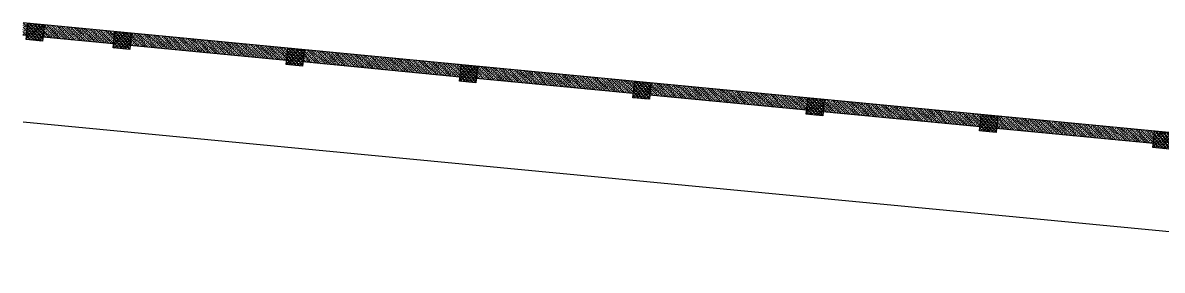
# Model space of a CAD drawing. Header units: metres. Extents: x -9802 to 773, y -8579 to 5125.
# Drawn here: x -9760 to -4239, y -47 to 1155 of the extents above; entities that cross this region are included whole.
import ezdxf

# ---------------------------------------------------------------- set-up
doc = ezdxf.new("R2010")
doc.units = ezdxf.units.M
doc.header["$MEASUREMENT"] = 0
doc.layers.get('0').update_dxf_attribs({"color": 30, "lineweight": 0})
for name, color, linetype in [('GOR', 152, 'Continuous'), ('V-0_Hatch_Concrete', 252, 'Continuous'), ('V-2_Column', 160, 'Continuous')]:
    doc.layers.add(name, color=color, linetype=linetype)

# ---------------------------------------------------------------- blocks, each defined once
blk = doc.blocks.new('150731_Kolonlar B8$0$Kolon 80x80')
at = {"layer": 'V-0_Hatch_Concrete'}
h = blk.add_hatch(dxfattribs=at)
h.set_pattern_fill('ANSI33', color=256, scale=0.02)
h.set_pattern_definition([(45, (0, 0), (-0.089803, 0.089803), []), (45, (0.0898, 0), (-0.089803, 0.089803), [0.0635, -0.03175])])
h.paths.add_polyline_path([(0, 0.8), (0.8, 0.8), (0.8, 0), (0, 0)])
blk.add_lwpolyline([(0, 0), (0, 0.8), (0.8, 0.8), (0.8, 0)], close=True)

msp = doc.modelspace()

# ---------------------------------------------------------------- hatches: boundary and pattern name
at = {"layer": 'V-0_Hatch_Concrete', "ltscale": 0.3}
h = msp.add_hatch(dxfattribs=at)
h.set_pattern_fill('ANSI33', color=256, scale=60, angle=90)
h.set_pattern_definition([(135, (-5881.912, 564.919), (-10.6066, -10.6066), []), (135, (-5881.912, 575.525), (-10.6066, -10.6066), [7.5, -3.75])])
h.paths.add_polyline_path([(-9758.4, 1154.6), (-9760.3, 1094.5), (-9742.1, 1092.7), (-9736.3, 1152.4)])
h = msp.add_hatch(dxfattribs=at)
h.set_pattern_fill('ANSI33', color=256, scale=60, angle=90)
h.set_pattern_definition([(135, (-5460, 524.397), (-10.6066, -10.6066), []), (135, (-5460, 535.003), (-10.6066, -10.6066), [7.5, -3.75])])
h.paths.add_polyline_path([(-9656.7, 1144.8), (-9662.4, 1085.1), (-9320.2, 1052.2), (-9314.4, 1111.9)])
h = msp.add_hatch(dxfattribs=at)
h.set_pattern_fill('ANSI33', color=256, scale=60, angle=90)
h.set_pattern_definition([(135, (-5038.088, 483.875), (-10.6066, -10.6066), []), (135, (-5038.088, 494.482), (-10.6066, -10.6066), [7.5, -3.75])])
h.paths.add_polyline_path([(-9234.8, 1104.3), (-9240.5, 1044.5), (-8480.2, 971.5), (-8474.4, 1031.2)])
h = msp.add_hatch(dxfattribs=at)
h.set_pattern_fill('ANSI33', color=256, scale=60, angle=90)
h.set_pattern_definition([(135, (-4200, 403.382), (-10.6066, -10.6066), []), (135, (-4200, 413.989), (-10.6066, -10.6066), [7.5, -3.75])])
h.paths.add_polyline_path([(-8396.7, 1023.8), (-8402.4, 964), (-7642.1, 891), (-7636.3, 950.7)])
h = msp.add_hatch(dxfattribs=at)
h.set_pattern_fill('ANSI33', color=256, scale=60, angle=90)
h.set_pattern_definition([(135, (-3360, 322.706), (-10.6066, -10.6066), []), (135, (-3360, 333.312), (-10.6066, -10.6066), [7.5, -3.75])])
h.paths.add_polyline_path([(-7556.7, 943.1), (-7562.4, 883.4), (-6802.1, 810.3), (-6796.3, 870.1)])
h = msp.add_hatch(dxfattribs=at)
h.set_pattern_fill('ANSI33', color=256, scale=60, angle=90)
h.set_pattern_definition([(135, (-2520, 242.03), (-10.6066, -10.6066), []), (135, (-2520, 252.636), (-10.6066, -10.6066), [7.5, -3.75])])
h.paths.add_polyline_path([(-6716.7, 862.4), (-6722.4, 802.7), (-5962.1, 729.7), (-5956.3, 789.4)])
h = msp.add_hatch(dxfattribs=at)
h.set_pattern_fill('ANSI33', color=256, scale=60, angle=90)
h.set_pattern_definition([(135, (-1680, 161.353), (-10.6066, -10.6066), []), (135, (-1680, 171.96), (-10.6066, -10.6066), [7.5, -3.75])])
h.paths.add_polyline_path([(-5876.7, 781.7), (-5882.4, 722), (-5122.1, 649), (-5116.3, 708.7)])
h = msp.add_hatch(dxfattribs=at)
h.set_pattern_fill('ANSI33', color=256, scale=60, angle=90)
h.set_pattern_definition([(135, (-840, 80.676), (-10.6066, -10.6066), []), (135, (-840, 91.283), (-10.6066, -10.6066), [7.5, -3.75])])
h.paths.add_polyline_path([(-5036.7, 701.1), (-5042.4, 641.3), (-4282.1, 568.3), (-4276.3, 628)])

# ---------------------------------------------------------------- linework, layer by layer
at = {"layer": 'GOR', "ltscale": 0.3}
msp.add_lwpolyline([(-2263.4, -47.5), (-9758.4, 672.3)], dxfattribs=at)
at = {"layer": 'V-2_Column'}
for points in [[(-3396.5, 543.5), (-9758.4, 1154.6)], [(-9742.1, 1092.7), (-9760.3, 1094.5)], [(-9320.2, 1052.2), (-9662.4, 1085.1)], [(-8482.1, 971.7), (-9240.5, 1044.5)], [(-7642.1, 891), (-8402.4, 964)], [(-6802.1, 810.3), (-7562.4, 883.4)], [(-5962.1, 729.7), (-6722.4, 802.7)], [(-5122.1, 649), (-5882.4, 722)], [(-4282.1, 568.3), (-5042.4, 641.3)]]:
    msp.add_lwpolyline(points, dxfattribs=at)

# ---------------------------------------------------------------- block references
at = {"layer": 'V-2_Column', "xscale": 99.99999999999993, "yscale": 99.99999999999993, "zscale": 99.99999999999993, "rotation": 84.5139464048404}
for p in [(-9664.4, 1065.2), (-9242.4, 1024.6), (-8404.4, 944.1), (-7564.4, 863.5), (-6724.4, 782.8), (-5884.4, 702.1), (-5044.4, 621.4), (-4204.4, 540.8)]:
    msp.add_blockref('150731_Kolonlar B8$0$Kolon 80x80', p, dxfattribs=at)

doc.saveas('drawing.dxf')
